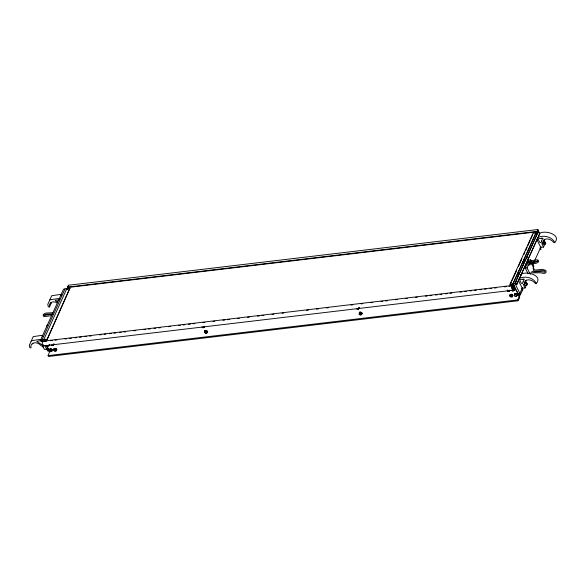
<?xml version="1.0" encoding="UTF-8"?>
<svg xmlns="http://www.w3.org/2000/svg" width="586" height="586" viewBox="0 0 586 586"><rect width="100%" height="100%" fill="white"/><g stroke="black" fill="none" stroke-linecap="round" stroke-linejoin="round"><path stroke-width="0.88" d="M521.108 275.383L521.152 274.314C525.986 270.717 543.376 275.288 536.293 283.478L535.45 283.587C533.333 280.928 529.847 278.943 526.396 280.189A5.713 3.992 24.3 0 0 524.477 282.804L524.426 284.305L523.269 284.444L525.049 287.975L522.294 288.305L518.376 280.504M536.857 239.615L540.775 247.409L543.53 247.087L541.75 243.556L542.907 243.417L542.958 241.908A5.713 3.992 24.3 0 1 544.877 239.293C548.328 238.055 551.814 240.04 553.931 242.692L554.774 242.589C561.857 234.4 544.467 229.822 539.633 233.418L537.736 238.575L537.289 238.348M521.152 274.314L519.255 279.471L518.808 279.236M539.589 234.063L539.633 233.418M51.656 315.59L51.429 314.426L51.656 315.59L44.888 316.608L43.686 316.411L43.122 315.034L43.913 313.92L46.023 313.041L52.974 312.741M538.71 231.924L537.897 230.115L537.069 231.836L67.617 287.543L67.405 287.125L68.416 285.236L537.86 229.529L539.083 232.525M49.51 351.073L46.638 345.374L47.627 346.158L48.748 346.026L48.887 345.125M49.436 350.941L49.92 349.278L51.041 349.146L52.022 349.908L51.883 350.809L51.539 351.571L50.418 351.703L49.436 350.941L49.92 349.278M51.539 351.571L52.022 349.908M51.063 344.868L52.044 345.63L53.172 345.498L53.311 344.597M53.656 343.836L53.172 345.498M53.861 350.413L54.344 348.751L55.465 348.619L56.446 349.388L56.3 350.289L55.963 351.051L54.835 351.182L53.861 350.413L54.344 348.751M55.963 351.051L56.446 349.388M201.862 326.959L202.844 327.728L203.965 327.596L204.111 326.695M204.792 331.61L204.653 332.511L205.635 333.273L206.755 333.141L207.239 331.478L206.257 330.716L205.137 330.848L204.792 331.61L205.92 331.478L206.902 332.24L206.755 333.141M204.997 331.749L205.137 330.848M358.486 309.254L358.969 307.599L358.486 309.254L357.357 309.393L356.376 308.624M359.167 314.177L359.658 312.514L360.778 312.382L361.76 313.144L361.613 314.045L361.276 314.807L360.148 314.938L359.167 314.177L359.658 312.514M361.276 314.807L361.76 313.144M507.491 289.982L507.146 290.744L508.128 291.513L509.249 291.381L509.395 290.48M509.937 296.296L510.421 294.633L511.549 294.502L512.523 295.263L512.384 296.164L512.039 296.926L510.919 297.058L509.937 296.296L510.421 294.633M512.039 296.926L512.523 295.263M511.571 290.224L512.552 290.986L513.673 290.854L514.156 289.191L513.175 288.429M514.156 289.191L513.673 290.854M514.362 295.769L514.845 294.106L515.966 293.974L516.947 294.743L516.808 295.644L516.464 296.406L515.343 296.538L514.362 295.769L514.845 294.106M516.464 296.406L516.947 294.743M528.667 262.587L535.487 262.228L537.113 261.554L537.64 260.821L537.384 261.341L537.274 260.946L537.838 261.18L530.33 262.067L530.44 261.473M536.293 283.478C533.656 277.618 525.005 275.596 519.306 278.401M554.774 242.589C552.137 236.722 543.486 234.7 537.787 237.506M31.146 341.162L33.248 336.62L41.452 335.397L42.954 336.115M49.627 300.274L51.729 295.732L59.933 294.509L61.435 295.227M32.984 343.425L32.53 343.945M59.582 299.314L58.08 298.596L49.876 299.82L47.781 304.361L48.279 306.771L49.524 306.969C48.477 303.878 51.246 301.307 54.337 301.929A5.713 3.992 24.3 0 1 57.172 302.867M49.524 306.969L51.465 302.537M42.053 339.734L65.039 288.854L69.829 288.356L47.07 339.602L43.921 339.975L44.697 341.513M43.84 339.462L66.811 288.642M65.024 288.913L63.544 289.191L40.581 340.012L41.225 340.898L40.456 339.646L39.599 339.492L31.395 340.715L29.3 345.249L29.798 347.666L31.043 347.864C29.996 344.773 32.765 342.202 35.856 342.817A5.713 3.992 24.3 0 1 40.046 344.707L41.518 346.033L42.668 345.894L44.448 349.432L47.195 349.102M543.141 242.113L543.017 243.879L543.867 244.78M49.649 344.568L48.697 345.667M54.066 344.041L53.114 345.139M359.379 307.804L358.427 308.903M359.43 312.301L359.526 313.803M510.084 290.07L509.197 291.022M48.748 346.026L49.092 345.257M49.576 350.04L50.704 349.908L51.041 349.146M50.418 351.703L50.755 350.941M54 349.512L55.121 349.381L55.465 348.619M54.835 351.182L55.179 350.421M202.844 327.728L203.181 326.966M203.965 327.596L204.309 326.827M205.92 331.478L206.257 330.716M205.635 333.273L205.972 332.511M206.902 332.24L207.239 331.478M359.313 313.276L360.434 313.144L360.778 312.382M360.148 314.938L360.493 314.177M508.128 291.513L508.465 290.751M509.249 291.381L509.593 290.612M512.552 290.986L512.889 290.224M510.084 295.395L511.204 295.263L511.549 294.502M514.501 294.868L515.629 294.736L515.966 293.974M514.596 286.708L514.061 286.473L512.699 289.367L511.864 287.711L512.435 285.455L42.983 341.162L42.141 343.374L43.415 345.908L512.86 290.209L514.237 287.514L514.684 287.58C515.863 291.579 521.328 295.71 517.533 299.922L517.958 300.765L48.513 356.471L48.089 355.629L49.488 352.083L46.47 345.725M67.873 286.986L68.379 285.865M43.862 341.653L44.609 339.997M67.419 289.521L68.547 287.037M47.07 339.602L69.829 288.356M519.218 294.787L518.954 295.366L513.373 284.269L510.223 284.642L510.01 284.225L532.982 233.396L539.127 232.657L539.809 233.477L516.764 284.466L515.24 283.983L519.855 293.44L518.669 293.952L518.031 293.542L518.537 293.923L519.313 293.564M510.223 284.642L511.358 282.144M512.105 280.474L516.625 270.476M518.507 266.315L521.899 258.814M523.781 254.646L524.91 252.148M525.664 250.486L527.173 247.153M527.92 245.483L530.183 240.487M530.938 238.817L532.821 234.649M512.853 283.888L535.926 232.972M536 233.023L512.962 283.8M512.435 285.455L511.585 287.667L512.86 290.209M537.069 231.836L537.86 229.529M511.974 286.891L513.468 283.58M535.912 233.924L537.406 230.613L538.168 232.129M517.511 275.105L518.266 273.435M523.159 262.609L524.287 260.103M537.699 232.767L514.801 283.639L537.772 232.818M512.362 289.235L514.23 285.096M515.24 283.983L516.742 280.657M526.909 258.155L527.664 256.492M516.647 284.481L519.277 278.65M521.159 274.482L537.728 237.828M528.052 273.691L525.239 268.102L526.843 264.564L528.191 265.048L530.169 263.392M531.348 263.744C533.165 266.484 536.256 270.974 531.202 272.219L530.279 274.277L527.063 267.883L527.993 265.824L530.506 264.161M528.638 262.924L527.275 263.605L528.872 260.067L530.689 259.854L529.759 261.913L530.945 262.946M519.855 293.44L522.492 287.609M533.04 264.279L540.944 246.779M519.474 295.285L519.687 297.659L517.958 300.765M524.426 284.305L526.272 280.218M542.907 243.417L544.753 239.33M520.405 294.751L522.785 289.491M525.049 287.975L526.528 284.708M543.53 247.087L545.009 243.813M47.136 325.105L46.397 326.812M525.745 285.162L524.91 285.514L524.536 284.767L524.66 283.009L525.554 283.302M40.581 340.012L46.858 339.184M47.1 349.593L47.356 350.531A0.894 0.623 24.3 0 0 48.484 351.109M51.378 302.881L50.528 302.977M48.763 345.52L49.444 345.205M53.179 344.993L53.868 344.678M49.634 349.212L51.224 349.022L52.374 350.26M54.051 348.685L55.648 348.494L56.791 349.739M51.553 351.073L52.235 350.758M51.487 351.219L52.44 350.113L51.29 348.875L49.7 349.066L49.788 350.567M55.97 350.545L56.659 350.23M55.904 350.692L56.857 349.593L55.714 348.355L54.117 348.538L54.212 350.04M203.979 327.091L204.66 326.776M203.913 327.237L204.595 326.922M204.851 330.782L206.44 330.592L207.59 331.83M206.77 332.643L207.451 332.328M206.704 332.789L207.656 331.683L206.506 330.445L204.917 330.636L205.012 332.137M358.493 308.756L359.181 308.441M359.365 312.448L360.119 311.986L361.811 312.631L361.972 313.986L361.284 314.308M361.218 314.448L362.104 313.495L361.745 312.778L360.053 312.133M509.263 290.876L509.945 290.561M513.688 290.348L514.369 290.033L514.208 288.678M510.135 294.568L511.732 294.377L512.875 295.615M514.559 294.04L516.149 293.85L517.299 295.095M512.054 296.428L512.743 296.113M511.988 296.575L512.94 295.469L511.798 294.231L510.201 294.421L510.296 295.923M516.478 295.901L517.16 295.586M516.413 296.047L517.365 294.948L516.215 293.711L514.625 293.894L514.72 295.395M43.576 347.11L42.683 346.817L42.426 345.894M51.429 314.426L43.84 315.268L44.463 315.4L44.346 315.004L44.214 315.554L46.257 314.221L52.828 313.942M67.405 287.125L536.857 231.419M66.892 289.154L70.042 288.781M543.046 238.436L541.464 238.114M539.904 247.995L540.937 248.838A0.894 0.623 24.3 0 1 540.49 249.599M525.239 268.102L527.063 267.883M510.01 284.225L516.156 283.478L516.837 284.298M45.012 341.367L46.829 341.147M50.462 340.722L52.279 340.503M55.003 340.18L56.82 339.968M64.987 338.994L66.804 338.781M69.529 338.459L71.346 338.239M74.979 337.807L76.795 337.595M79.52 337.272L81.337 337.053M84.97 336.628L86.787 336.408M89.504 336.086L91.321 335.873M99.495 334.899L101.312 334.687M104.037 334.364L105.854 334.145M109.487 333.712L111.296 333.5M114.021 333.178L115.838 332.958M119.471 332.533L121.287 332.313M124.012 331.991L125.829 331.779M134.004 330.804L135.813 330.592M143.988 329.618L145.804 329.405M148.529 329.083L150.346 328.863M153.979 328.438L155.795 328.219M158.52 327.896L160.33 327.684M168.504 326.71L170.321 326.497M178.496 325.523L180.312 325.311M183.03 324.988L184.846 324.776M188.48 324.344L190.296 324.124M193.021 323.802L194.838 323.589M203.012 322.615L204.829 322.403M212.996 321.436L214.813 321.216M222.988 320.249L224.804 320.029M227.529 319.707L229.346 319.495M237.513 318.52L239.33 318.308M247.504 317.341L249.321 317.121M257.488 316.154L259.305 315.935M262.03 315.612L263.846 315.4M272.021 314.426L273.838 314.213M282.005 313.246L283.822 313.027M306.522 310.331L308.339 310.119M316.513 309.152L318.33 308.932M326.497 307.965L328.314 307.745M351.014 305.057L352.831 304.837M361.005 303.87L362.822 303.651M370.997 302.684L372.806 302.471M380.981 301.497L382.797 301.285M385.522 300.962L387.339 300.743M395.513 299.776L397.323 299.556M405.497 298.589L407.314 298.377M415.489 297.402L417.305 297.19M425.473 296.216L427.289 296.003M430.014 295.681L431.831 295.469M435.464 295.036L437.281 294.817M440.005 294.494L441.822 294.282M445.448 293.85L447.265 293.63M449.989 293.308L451.806 293.095M459.981 292.128L461.797 291.909M464.522 291.586L466.339 291.374M469.965 290.942L471.781 290.722M474.506 290.4L476.323 290.187M479.956 289.755L481.773 289.535M484.497 289.213L486.314 289.001M489.947 288.568L491.757 288.356M494.481 288.034L496.298 287.814M504.473 286.847L506.289 286.627M509.014 286.305L510.831 286.093M43.115 344.751L41.679 344.634L36.793 341.462L39.936 340.7L42.075 341.821M521.687 288.305L522.719 289.147A0.894 0.623 24.3 0 1 522.273 289.909M518.192 295.373L519.892 295.168A0.894 0.623 24.3 0 0 520.339 294.399L519.687 293.52M48.089 355.629L517.533 299.922M534.644 270.161L542.336 269.318L545.859 270.446L546.189 272.102L545.361 273.171L543.054 273.391L541.098 272.82L532.3 272.82M534.608 271.355L542.343 270.505L544.584 271.01L544.98 271.736L544.628 272.197L541.208 271.618L533.67 271.911M529.041 263.751L535.787 263.4L537.853 262.535L538.629 261.451L538.16 260.03L536.937 259.832L530.176 260.887L530.33 262.067M512.713 290.37L514.303 290.18L514.142 288.825M47.473 349.549L48.411 349.754L48.587 349.249L48.499 349.695L46.873 349.564L44.924 345.689M58.959 299.929L55.348 300.281L55.626 301.021L57.479 301.79M523.628 279.434L522.983 279.002M512.838 289.191L513.819 289.953M515.629 294.736L516.61 295.505M511.204 295.263L512.186 296.025M360.434 313.144L361.416 313.906M55.121 349.381L56.102 350.15M42.588 341.045L42.002 340.144L41.115 340.246L41.738 340.554L41.379 339.66L42.265 339.558L42.522 340.078M50.704 349.908L51.678 350.67M534.154 269.333L532.974 268.3L533.905 266.242L530.689 259.854M543.581 241.93L544.035 242.406M543.955 240.172L545.024 242.289M525.474 281.06L526.895 283.888M514.42 294.538L514.786 295.249M509.996 295.058L510.362 295.776M359.233 312.939L359.592 313.656M204.712 331.273L205.078 331.991M53.919 349.183L54.278 349.893M49.495 349.703L49.854 350.421M523.034 281.939L522.712 283.419L521.394 283.375L519.928 280.694L520.405 279.456L524.28 279.192L523.034 281.939M541.515 241.051L541.2 242.523L539.874 242.487L538.409 239.799L538.886 238.561L542.761 238.304L541.515 241.051M527.224 284.056L527.158 284.994L526.323 285.345L526.074 282.84L526.968 283.133L527.224 284.056M545.705 243.168L545.639 244.098L544.804 244.457L544.555 241.952L545.449 242.238L545.705 243.168M529.019 261.737L528.272 262.499L527.935 262.235L529.019 261.737"/></g></svg>
